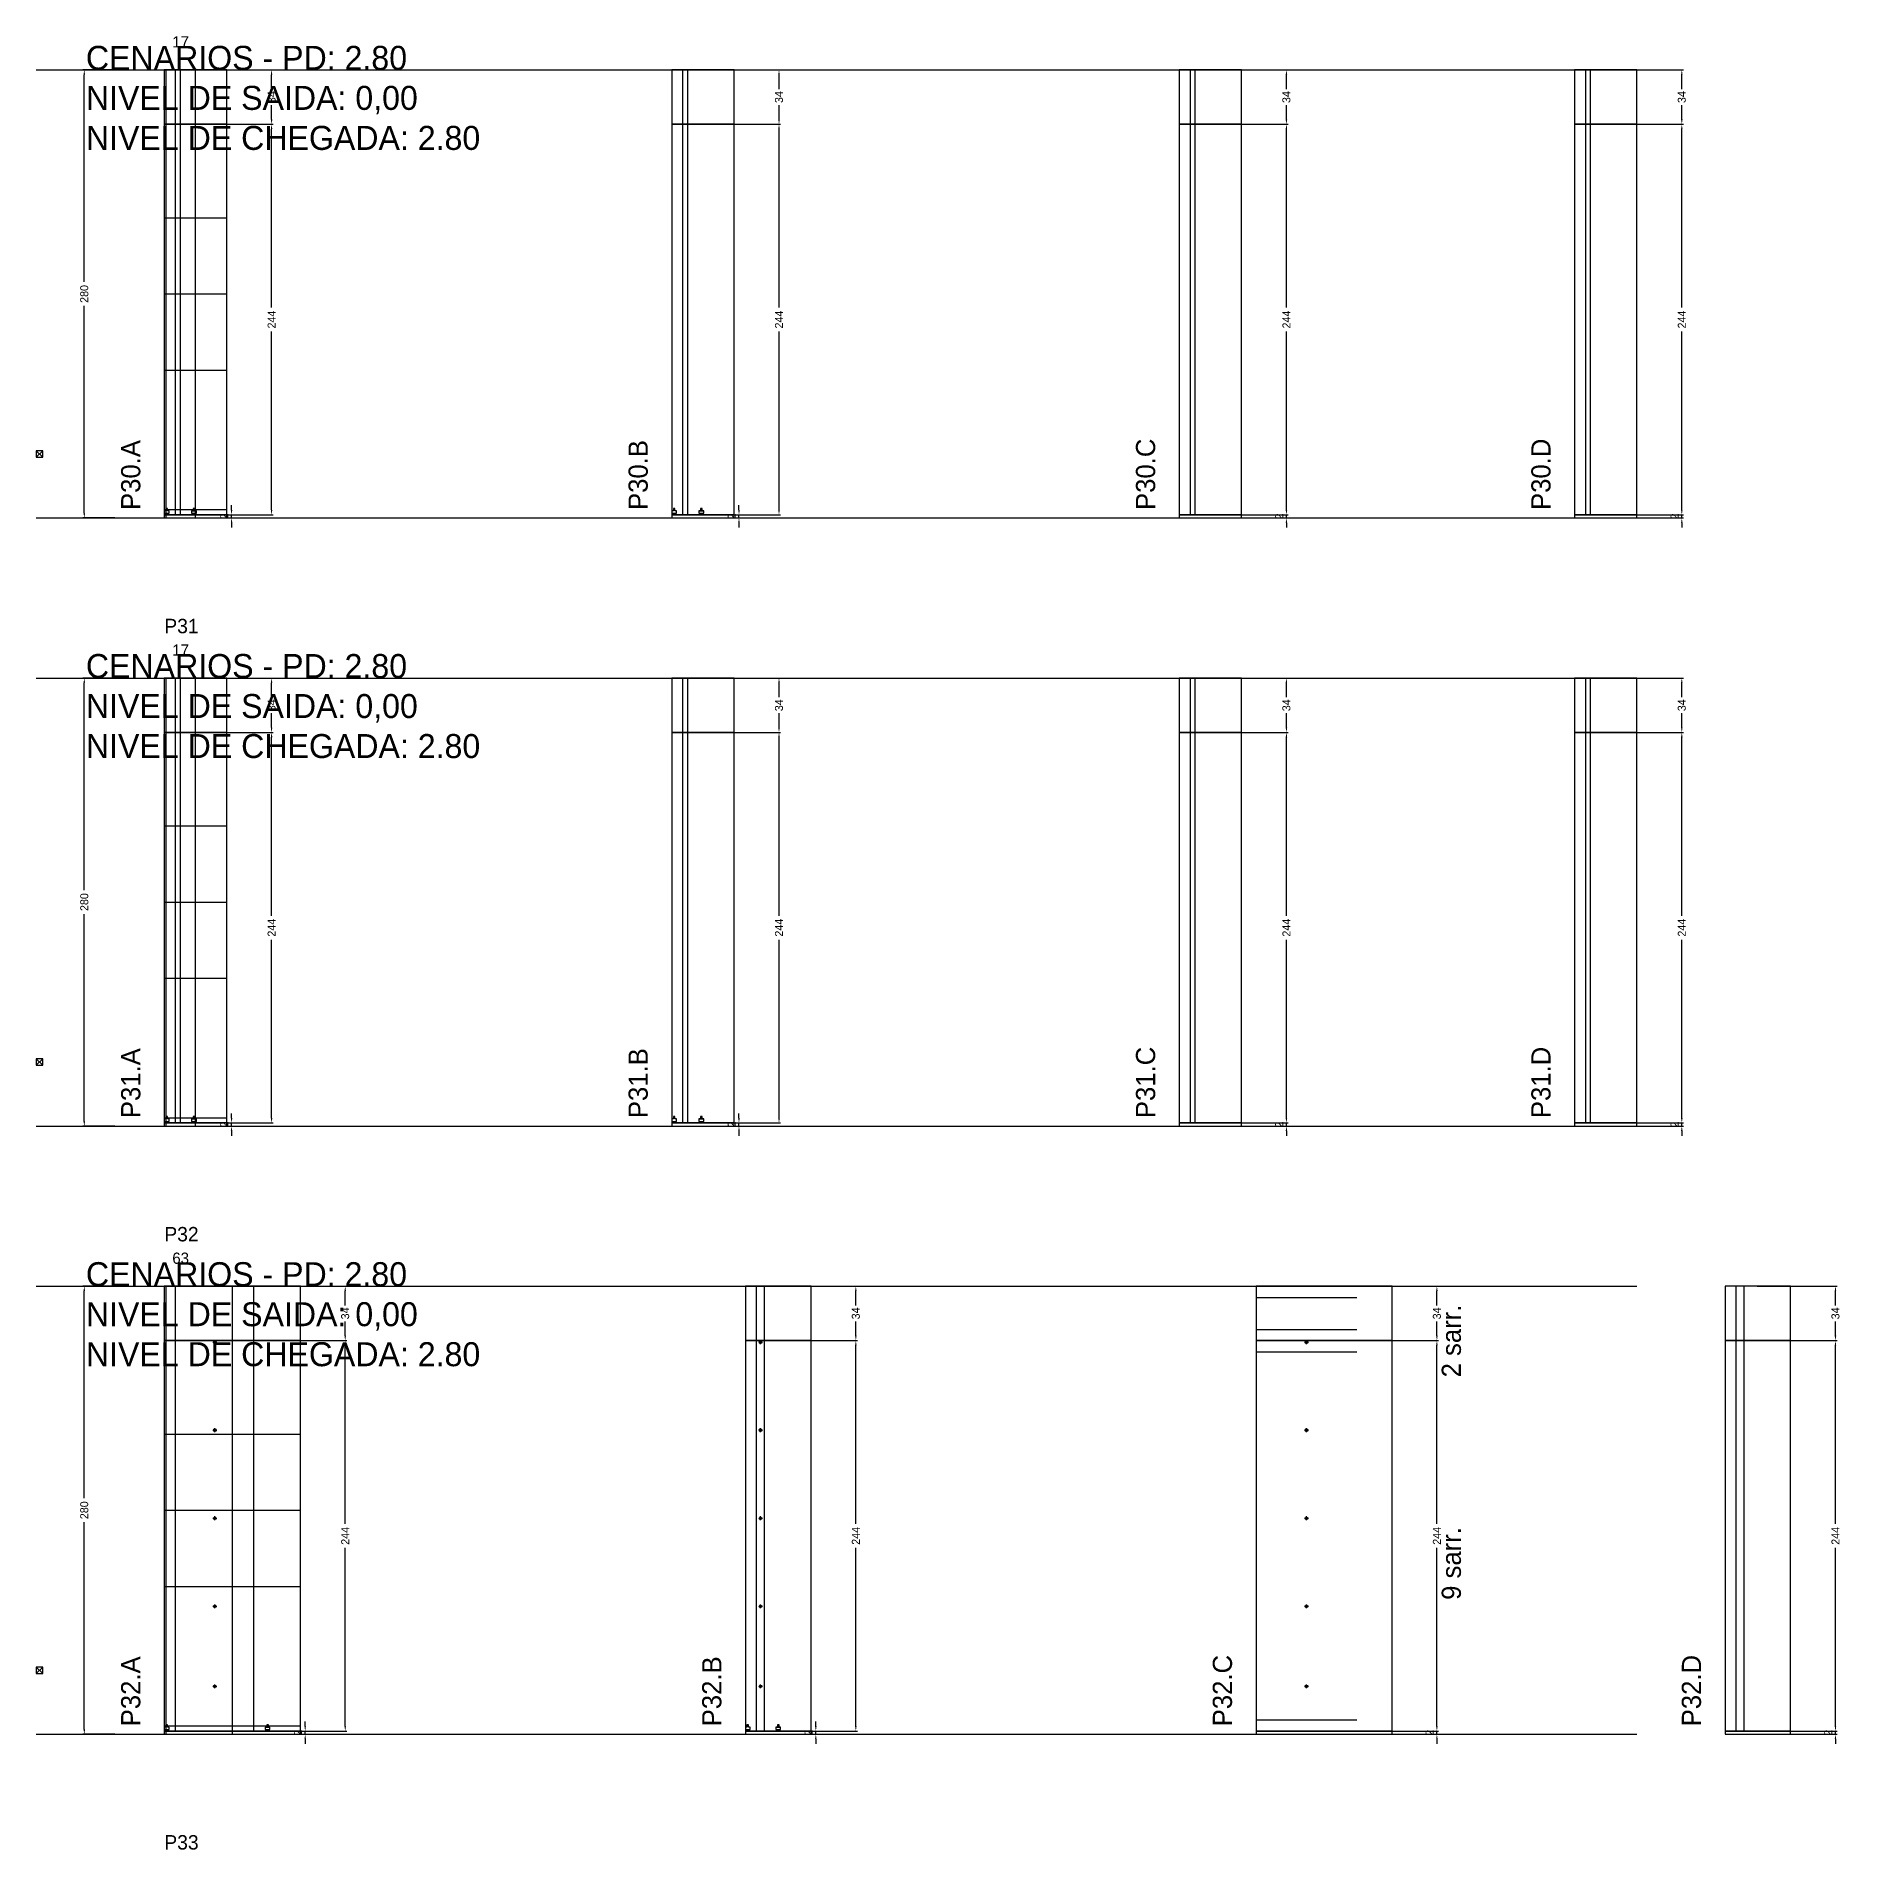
# Model space of a CAD drawing. Header units: centimetres. Extents: x -8500 to 4118, y -39526 to 295.
# Drawn here: x -7000 to -5873, y -12232 to -11099 of the extents above; entities that cross this region are included whole.
import ezdxf

# ---------------------------------------------------------------- set-up
doc = ezdxf.new("R2010")
doc.units = ezdxf.units.CM
doc.linetypes.add('DASHED', pattern=[2, -2])
for name, color, linetype in [('CHAPA', 140, 'Continuous'), ('COTA', 241, 'Continuous'), ('COTAS FURACAO', 16, 'Continuous'), ('Madeira', 30, 'Continuous'), ('MEIO_PONT', 160, 'Continuous'), ('NOMENCLATURA', 7, 'Continuous'), ('Nível', 160, 'Continuous'), ('Painéis', 200, 'Continuous'), ('Perfil Metálico', 150, 'Continuous'), ('SARR_2.2x7', 40, 'Continuous'), ('SARRAFO DE PRESSAO', 200, 'Continuous'), ('texto', 7, 'Continuous'), ('TEXTO_GERAL', 7, 'Continuous')]:
    doc.layers.add(name, color=color, linetype=linetype)
doc.dimstyles.new('PAINEL-NOVA', dxfattribs={"dimtxt": 5, "dimasz": 3, "dimexe": 1, "dimexo": 1, "dimgap": 1, "dimtad": 1, "dimcen": 2.5, "dimazin": 3, "dimtfac": 1, "dimtmove": 0, "dimatfit": 3})

# ---------------------------------------------------------------- blocks, each defined once
blk = doc.blocks.new('_CLOSEDFILLED')
at = {"color": 0, "linetype": 'BYBLOCK'}
blk.add_solid([(-1, 0.16), (0, 0), (-1, -0.16)], dxfattribs=at)
blk = doc.blocks.new('*D755')
for p, q in [((-6951, -11120), (-6971, -11120)), ((-6970, -11252.5), (-6970, -11123)), ((-6970, -11397), (-6970, -11267.5)), ((-6951, -11400), (-6971, -11400))]:
    blk.add_line(p, q)
at = {"layer": 'Defpoints'}
for p in [(-6950, -11120), (-6970, -11400), (-6950, -11400)]:
    blk.add_point(p, dxfattribs=at)
at = {"layer": 'COTA', "xscale": 3, "yscale": 3}
for p, rotation in [((-6970, -11120), 90), ((-6970, -11400), 270)]:
    blk.add_blockref('_CLOSEDFILLED', p, dxfattribs=dict(at, rotation=rotation))
at = {"layer": 'COTA', "insert": (-6970, -11260), "char_height": 5, "attachment_point": 5, "rotation": 90}
blk.add_mtext('280', dxfattribs=at)
blk = doc.blocks.new('MULDURA')
at = {"layer": 'Paineis'}
for p, q in [((0, 0), (4, 4)), ((4, 0), (0, 4))]:
    blk.add_line(p, q, dxfattribs=at)
blk.add_lwpolyline([(0, 0), (4, 0), (4, 4), (0, 4)], close=True, dxfattribs=at)
blk = doc.blocks.new('*D757')
for p, q in [((-6902, -11154), (-6852, -11154)), ((-6853, -11268.5), (-6853, -11157)), ((-6853, -11395), (-6853, -11283.5)), ((-6902, -11398), (-6852, -11398))]:
    blk.add_line(p, q)
at = {"layer": 'Defpoints'}
for p in [(-6903, -11154), (-6903, -11398), (-6853, -11398)]:
    blk.add_point(p, dxfattribs=at)
at = {"layer": 'COTA', "xscale": 3, "yscale": 3}
for p, rotation in [((-6853, -11154), 90), ((-6853, -11398), 270)]:
    blk.add_blockref('_CLOSEDFILLED', p, dxfattribs=dict(at, rotation=rotation))
at = {"layer": 'COTA', "insert": (-6853, -11276), "char_height": 5, "attachment_point": 5, "rotation": 90}
blk.add_mtext('244', dxfattribs=at)
blk = doc.blocks.new('*D758')
for p, q in [((-6902, -11120), (-6852, -11120)), ((-6853, -11132), (-6853, -11123)), ((-6853, -11151), (-6853, -11142)), ((-6902, -11154), (-6852, -11154))]:
    blk.add_line(p, q)
at = {"layer": 'Defpoints'}
for p in [(-6903, -11120), (-6903, -11154), (-6853, -11154)]:
    blk.add_point(p, dxfattribs=at)
at = {"layer": 'COTA', "xscale": 3, "yscale": 3}
for p, rotation in [((-6853, -11120), 90), ((-6853, -11154), 270)]:
    blk.add_blockref('_CLOSEDFILLED', p, dxfattribs=dict(at, rotation=rotation))
at = {"layer": 'COTA', "insert": (-6853, -11137), "char_height": 5, "attachment_point": 5, "rotation": 90}
blk.add_mtext('34', dxfattribs=at)
blk = doc.blocks.new('SLIPTEE')
at = {"layer": 'Paineis'}
blk.add_lwpolyline([(0, 0), (3, 0), (3, 1.5), (2, 1.5), (2, 3), (1, 3), (1, 1.5), (0, 1.5)], close=True, dxfattribs=at)
blk = doc.blocks.new('SLIPTDD')
at = {"layer": 'Paineis'}
blk.add_line((0, 1.5), (3, 1.5), dxfattribs=at)
blk.add_lwpolyline([(0, 0), (3, 0), (3, 1.5), (2, 1.5), (2, 3), (1, 3), (1, 1.5), (0, 1.5)], close=True, dxfattribs=at)
blk = doc.blocks.new('*D760')
for p, q in [((-6585, -11154), (-6535, -11154)), ((-6536, -11268.5), (-6536, -11157)), ((-6536, -11395), (-6536, -11283.5)), ((-6585, -11398), (-6535, -11398))]:
    blk.add_line(p, q)
at = {"layer": 'Defpoints'}
for p in [(-6586, -11154), (-6586, -11398), (-6536, -11398)]:
    blk.add_point(p, dxfattribs=at)
at = {"layer": 'COTA', "xscale": 3, "yscale": 3}
for p, rotation in [((-6536, -11154), 90), ((-6536, -11398), 270)]:
    blk.add_blockref('_CLOSEDFILLED', p, dxfattribs=dict(at, rotation=rotation))
at = {"layer": 'COTA', "insert": (-6536, -11276), "char_height": 5, "attachment_point": 5, "rotation": 90}
blk.add_mtext('244', dxfattribs=at)
blk = doc.blocks.new('*D761')
for p, q in [((-6585, -11120), (-6535, -11120)), ((-6536, -11132), (-6536, -11123)), ((-6536, -11151), (-6536, -11142)), ((-6585, -11154), (-6535, -11154))]:
    blk.add_line(p, q)
at = {"layer": 'Defpoints'}
for p in [(-6586, -11120), (-6586, -11154), (-6536, -11154)]:
    blk.add_point(p, dxfattribs=at)
at = {"layer": 'COTA', "xscale": 3, "yscale": 3}
for p, rotation in [((-6536, -11120), 90), ((-6536, -11154), 270)]:
    blk.add_blockref('_CLOSEDFILLED', p, dxfattribs=dict(at, rotation=rotation))
at = {"layer": 'COTA', "insert": (-6536, -11137), "char_height": 5, "attachment_point": 5, "rotation": 90}
blk.add_mtext('34', dxfattribs=at)
blk = doc.blocks.new('*D763')
for p, q in [((-6268, -11154), (-6218, -11154)), ((-6219, -11268.5), (-6219, -11157)), ((-6219, -11395), (-6219, -11283.5)), ((-6268, -11398), (-6218, -11398))]:
    blk.add_line(p, q)
at = {"layer": 'Defpoints'}
for p in [(-6269, -11154), (-6269, -11398), (-6219, -11398)]:
    blk.add_point(p, dxfattribs=at)
at = {"layer": 'COTA', "xscale": 3, "yscale": 3}
for p, rotation in [((-6219, -11154), 90), ((-6219, -11398), 270)]:
    blk.add_blockref('_CLOSEDFILLED', p, dxfattribs=dict(at, rotation=rotation))
at = {"layer": 'COTA', "insert": (-6219, -11276), "char_height": 5, "attachment_point": 5, "rotation": 90}
blk.add_mtext('244', dxfattribs=at)
blk = doc.blocks.new('*D764')
for p, q in [((-6268, -11120), (-6218, -11120)), ((-6219, -11132), (-6219, -11123)), ((-6219, -11151), (-6219, -11142)), ((-6268, -11154), (-6218, -11154))]:
    blk.add_line(p, q)
at = {"layer": 'Defpoints'}
for p in [(-6269, -11120), (-6269, -11154), (-6219, -11154)]:
    blk.add_point(p, dxfattribs=at)
at = {"layer": 'COTA', "xscale": 3, "yscale": 3}
for p, rotation in [((-6219, -11120), 90), ((-6219, -11154), 270)]:
    blk.add_blockref('_CLOSEDFILLED', p, dxfattribs=dict(at, rotation=rotation))
at = {"layer": 'COTA', "insert": (-6219, -11137), "char_height": 5, "attachment_point": 5, "rotation": 90}
blk.add_mtext('34', dxfattribs=at)
blk = doc.blocks.new('*D766')
for p, q in [((-6021, -11154), (-5971, -11154)), ((-5972, -11268.5), (-5972, -11157)), ((-5972, -11395), (-5972, -11283.5)), ((-6021, -11398), (-5971, -11398))]:
    blk.add_line(p, q)
at = {"layer": 'Defpoints'}
for p in [(-6022, -11154), (-6022, -11398), (-5972, -11398)]:
    blk.add_point(p, dxfattribs=at)
at = {"layer": 'COTA', "xscale": 3, "yscale": 3}
for p, rotation in [((-5972, -11154), 90), ((-5972, -11398), 270)]:
    blk.add_blockref('_CLOSEDFILLED', p, dxfattribs=dict(at, rotation=rotation))
at = {"layer": 'COTA', "insert": (-5972, -11276), "char_height": 5, "attachment_point": 5, "rotation": 90}
blk.add_mtext('244', dxfattribs=at)
blk = doc.blocks.new('*D767')
for p, q in [((-6021, -11120), (-5971, -11120)), ((-5972, -11132), (-5972, -11123)), ((-5972, -11151), (-5972, -11142)), ((-6021, -11154), (-5971, -11154))]:
    blk.add_line(p, q)
at = {"layer": 'Defpoints'}
for p in [(-6022, -11120), (-6022, -11154), (-5972, -11154)]:
    blk.add_point(p, dxfattribs=at)
at = {"layer": 'COTA', "xscale": 3, "yscale": 3}
for p, rotation in [((-5972, -11120), 90), ((-5972, -11154), 270)]:
    blk.add_blockref('_CLOSEDFILLED', p, dxfattribs=dict(at, rotation=rotation))
at = {"layer": 'COTA', "insert": (-5972, -11137), "char_height": 5, "attachment_point": 5, "rotation": 90}
blk.add_mtext('34', dxfattribs=at)
blk = doc.blocks.new('*D781')
for p, q in [((-6951, -11500), (-6971, -11500)), ((-6970, -11632.5), (-6970, -11503)), ((-6970, -11777), (-6970, -11647.5)), ((-6951, -11780), (-6971, -11780))]:
    blk.add_line(p, q)
at = {"layer": 'Defpoints'}
for p in [(-6950, -11500), (-6970, -11780), (-6950, -11780)]:
    blk.add_point(p, dxfattribs=at)
at = {"layer": 'COTA', "xscale": 3, "yscale": 3}
for p, rotation in [((-6970, -11500), 90), ((-6970, -11780), 270)]:
    blk.add_blockref('_CLOSEDFILLED', p, dxfattribs=dict(at, rotation=rotation))
at = {"layer": 'COTA', "insert": (-6970, -11640), "char_height": 5, "attachment_point": 5, "rotation": 90}
blk.add_mtext('280', dxfattribs=at)
blk = doc.blocks.new('*D783')
for p, q in [((-6902, -11534), (-6852, -11534)), ((-6853, -11648.5), (-6853, -11537)), ((-6853, -11775), (-6853, -11663.5)), ((-6902, -11778), (-6852, -11778))]:
    blk.add_line(p, q)
at = {"layer": 'Defpoints'}
for p in [(-6903, -11534), (-6903, -11778), (-6853, -11778)]:
    blk.add_point(p, dxfattribs=at)
at = {"layer": 'COTA', "xscale": 3, "yscale": 3}
for p, rotation in [((-6853, -11534), 90), ((-6853, -11778), 270)]:
    blk.add_blockref('_CLOSEDFILLED', p, dxfattribs=dict(at, rotation=rotation))
at = {"layer": 'COTA', "insert": (-6853, -11656), "char_height": 5, "attachment_point": 5, "rotation": 90}
blk.add_mtext('244', dxfattribs=at)
blk = doc.blocks.new('*D784')
for p, q in [((-6902, -11500), (-6852, -11500)), ((-6853, -11512), (-6853, -11503)), ((-6853, -11531), (-6853, -11522)), ((-6902, -11534), (-6852, -11534))]:
    blk.add_line(p, q)
at = {"layer": 'Defpoints'}
for p in [(-6903, -11500), (-6903, -11534), (-6853, -11534)]:
    blk.add_point(p, dxfattribs=at)
at = {"layer": 'COTA', "xscale": 3, "yscale": 3}
for p, rotation in [((-6853, -11500), 90), ((-6853, -11534), 270)]:
    blk.add_blockref('_CLOSEDFILLED', p, dxfattribs=dict(at, rotation=rotation))
at = {"layer": 'COTA', "insert": (-6853, -11517), "char_height": 5, "attachment_point": 5, "rotation": 90}
blk.add_mtext('34', dxfattribs=at)
blk = doc.blocks.new('*D786')
for p, q in [((-6585, -11534), (-6535, -11534)), ((-6536, -11648.5), (-6536, -11537)), ((-6536, -11775), (-6536, -11663.5)), ((-6585, -11778), (-6535, -11778))]:
    blk.add_line(p, q)
at = {"layer": 'Defpoints'}
for p in [(-6586, -11534), (-6586, -11778), (-6536, -11778)]:
    blk.add_point(p, dxfattribs=at)
at = {"layer": 'COTA', "xscale": 3, "yscale": 3}
for p, rotation in [((-6536, -11534), 90), ((-6536, -11778), 270)]:
    blk.add_blockref('_CLOSEDFILLED', p, dxfattribs=dict(at, rotation=rotation))
at = {"layer": 'COTA', "insert": (-6536, -11656), "char_height": 5, "attachment_point": 5, "rotation": 90}
blk.add_mtext('244', dxfattribs=at)
blk = doc.blocks.new('*D787')
for p, q in [((-6585, -11500), (-6535, -11500)), ((-6536, -11512), (-6536, -11503)), ((-6536, -11531), (-6536, -11522)), ((-6585, -11534), (-6535, -11534))]:
    blk.add_line(p, q)
at = {"layer": 'Defpoints'}
for p in [(-6586, -11500), (-6586, -11534), (-6536, -11534)]:
    blk.add_point(p, dxfattribs=at)
at = {"layer": 'COTA', "xscale": 3, "yscale": 3}
for p, rotation in [((-6536, -11500), 90), ((-6536, -11534), 270)]:
    blk.add_blockref('_CLOSEDFILLED', p, dxfattribs=dict(at, rotation=rotation))
at = {"layer": 'COTA', "insert": (-6536, -11517), "char_height": 5, "attachment_point": 5, "rotation": 90}
blk.add_mtext('34', dxfattribs=at)
blk = doc.blocks.new('*D789')
for p, q in [((-6268, -11534), (-6218, -11534)), ((-6219, -11648.5), (-6219, -11537)), ((-6219, -11775), (-6219, -11663.5)), ((-6268, -11778), (-6218, -11778))]:
    blk.add_line(p, q)
at = {"layer": 'Defpoints'}
for p in [(-6269, -11534), (-6269, -11778), (-6219, -11778)]:
    blk.add_point(p, dxfattribs=at)
at = {"layer": 'COTA', "xscale": 3, "yscale": 3}
for p, rotation in [((-6219, -11534), 90), ((-6219, -11778), 270)]:
    blk.add_blockref('_CLOSEDFILLED', p, dxfattribs=dict(at, rotation=rotation))
at = {"layer": 'COTA', "insert": (-6219, -11656), "char_height": 5, "attachment_point": 5, "rotation": 90}
blk.add_mtext('244', dxfattribs=at)
blk = doc.blocks.new('*D790')
for p, q in [((-6268, -11500), (-6218, -11500)), ((-6219, -11512), (-6219, -11503)), ((-6219, -11531), (-6219, -11522)), ((-6268, -11534), (-6218, -11534))]:
    blk.add_line(p, q)
at = {"layer": 'Defpoints'}
for p in [(-6269, -11500), (-6269, -11534), (-6219, -11534)]:
    blk.add_point(p, dxfattribs=at)
at = {"layer": 'COTA', "xscale": 3, "yscale": 3}
for p, rotation in [((-6219, -11500), 90), ((-6219, -11534), 270)]:
    blk.add_blockref('_CLOSEDFILLED', p, dxfattribs=dict(at, rotation=rotation))
at = {"layer": 'COTA', "insert": (-6219, -11517), "char_height": 5, "attachment_point": 5, "rotation": 90}
blk.add_mtext('34', dxfattribs=at)
blk = doc.blocks.new('*D792')
for p, q in [((-6021, -11534), (-5971, -11534)), ((-5972, -11648.5), (-5972, -11537)), ((-5972, -11775), (-5972, -11663.5)), ((-6021, -11778), (-5971, -11778))]:
    blk.add_line(p, q)
at = {"layer": 'Defpoints'}
for p in [(-6022, -11534), (-6022, -11778), (-5972, -11778)]:
    blk.add_point(p, dxfattribs=at)
at = {"layer": 'COTA', "xscale": 3, "yscale": 3}
for p, rotation in [((-5972, -11534), 90), ((-5972, -11778), 270)]:
    blk.add_blockref('_CLOSEDFILLED', p, dxfattribs=dict(at, rotation=rotation))
at = {"layer": 'COTA', "insert": (-5972, -11656), "char_height": 5, "attachment_point": 5, "rotation": 90}
blk.add_mtext('244', dxfattribs=at)
blk = doc.blocks.new('*D793')
for p, q in [((-6021, -11500), (-5971, -11500)), ((-5972, -11512), (-5972, -11503)), ((-5972, -11531), (-5972, -11522)), ((-6021, -11534), (-5971, -11534))]:
    blk.add_line(p, q)
at = {"layer": 'Defpoints'}
for p in [(-6022, -11500), (-6022, -11534), (-5972, -11534)]:
    blk.add_point(p, dxfattribs=at)
at = {"layer": 'COTA', "xscale": 3, "yscale": 3}
for p, rotation in [((-5972, -11500), 90), ((-5972, -11534), 270)]:
    blk.add_blockref('_CLOSEDFILLED', p, dxfattribs=dict(at, rotation=rotation))
at = {"layer": 'COTA', "insert": (-5972, -11517), "char_height": 5, "attachment_point": 5, "rotation": 90}
blk.add_mtext('34', dxfattribs=at)
blk = doc.blocks.new('*D807')
for p, q in [((-6951, -11880), (-6971, -11880)), ((-6970, -12012.5), (-6970, -11883)), ((-6970, -12157), (-6970, -12027.5)), ((-6951, -12160), (-6971, -12160))]:
    blk.add_line(p, q)
at = {"layer": 'Defpoints'}
for p in [(-6950, -11880), (-6970, -12160), (-6950, -12160)]:
    blk.add_point(p, dxfattribs=at)
at = {"layer": 'COTA', "xscale": 3, "yscale": 3}
for p, rotation in [((-6970, -11880), 90), ((-6970, -12160), 270)]:
    blk.add_blockref('_CLOSEDFILLED', p, dxfattribs=dict(at, rotation=rotation))
at = {"layer": 'COTA', "insert": (-6970, -12020), "char_height": 5, "attachment_point": 5, "rotation": 90}
blk.add_mtext('280', dxfattribs=at)
blk = doc.blocks.new('*D809')
for p, q in [((-6856, -11914), (-6806, -11914)), ((-6807, -12028.5), (-6807, -11917)), ((-6807, -12155), (-6807, -12043.5)), ((-6856, -12158), (-6806, -12158))]:
    blk.add_line(p, q)
at = {"layer": 'Defpoints'}
for p in [(-6857, -11914), (-6857, -12158), (-6807, -12158)]:
    blk.add_point(p, dxfattribs=at)
at = {"layer": 'COTA', "xscale": 3, "yscale": 3}
for p, rotation in [((-6807, -11914), 90), ((-6807, -12158), 270)]:
    blk.add_blockref('_CLOSEDFILLED', p, dxfattribs=dict(at, rotation=rotation))
at = {"layer": 'COTA', "insert": (-6807, -12036), "char_height": 5, "attachment_point": 5, "rotation": 90}
blk.add_mtext('244', dxfattribs=at)
blk = doc.blocks.new('*D810')
for p, q in [((-6856, -11880), (-6806, -11880)), ((-6807, -11892), (-6807, -11883)), ((-6807, -11911), (-6807, -11902)), ((-6856, -11914), (-6806, -11914))]:
    blk.add_line(p, q)
at = {"layer": 'Defpoints'}
for p in [(-6857, -11880), (-6857, -11914), (-6807, -11914)]:
    blk.add_point(p, dxfattribs=at)
at = {"layer": 'COTA', "xscale": 3, "yscale": 3}
for p, rotation in [((-6807, -11880), 90), ((-6807, -11914), 270)]:
    blk.add_blockref('_CLOSEDFILLED', p, dxfattribs=dict(at, rotation=rotation))
at = {"layer": 'COTA', "insert": (-6807, -11897), "char_height": 5, "attachment_point": 5, "rotation": 90}
blk.add_mtext('34', dxfattribs=at)
blk = doc.blocks.new('furacao')
at = {"layer": 'COTAS FURACAO'}
for p, q in [((-1.2, 0), (1.2, 0)), ((0, -1.2), (0, 1.2))]:
    blk.add_line(p, q, dxfattribs=at)
blk.add_circle((0, 0), 0.8, dxfattribs=at)
blk = doc.blocks.new('*D812')
for p, q in [((-6537, -11914), (-6487, -11914)), ((-6488, -12028.5), (-6488, -11917)), ((-6488, -12155), (-6488, -12043.5)), ((-6537, -12158), (-6487, -12158))]:
    blk.add_line(p, q)
at = {"layer": 'Defpoints'}
for p in [(-6538, -11914), (-6538, -12158), (-6488, -12158)]:
    blk.add_point(p, dxfattribs=at)
at = {"layer": 'COTA', "xscale": 3, "yscale": 3}
for p, rotation in [((-6488, -11914), 90), ((-6488, -12158), 270)]:
    blk.add_blockref('_CLOSEDFILLED', p, dxfattribs=dict(at, rotation=rotation))
at = {"layer": 'COTA', "insert": (-6488, -12036), "char_height": 5, "attachment_point": 5, "rotation": 90}
blk.add_mtext('244', dxfattribs=at)
blk = doc.blocks.new('*D813')
for p, q in [((-6537, -11880), (-6487, -11880)), ((-6488, -11892), (-6488, -11883)), ((-6488, -11911), (-6488, -11902)), ((-6537, -11914), (-6487, -11914))]:
    blk.add_line(p, q)
at = {"layer": 'Defpoints'}
for p in [(-6538, -11880), (-6538, -11914), (-6488, -11914)]:
    blk.add_point(p, dxfattribs=at)
at = {"layer": 'COTA', "xscale": 3, "yscale": 3}
for p, rotation in [((-6488, -11880), 90), ((-6488, -11914), 270)]:
    blk.add_blockref('_CLOSEDFILLED', p, dxfattribs=dict(at, rotation=rotation))
at = {"layer": 'COTA', "insert": (-6488, -11897), "char_height": 5, "attachment_point": 5, "rotation": 90}
blk.add_mtext('34', dxfattribs=at)
blk = doc.blocks.new('*D815')
for p, q in [((-6174, -11914), (-6124, -11914)), ((-6125, -12028.5), (-6125, -11917)), ((-6125, -12155), (-6125, -12043.5)), ((-6174, -12158), (-6124, -12158))]:
    blk.add_line(p, q)
at = {"layer": 'Defpoints'}
for p in [(-6175, -11914), (-6175, -12158), (-6125, -12158)]:
    blk.add_point(p, dxfattribs=at)
at = {"layer": 'COTA', "xscale": 3, "yscale": 3}
for p, rotation in [((-6125, -11914), 90), ((-6125, -12158), 270)]:
    blk.add_blockref('_CLOSEDFILLED', p, dxfattribs=dict(at, rotation=rotation))
at = {"layer": 'COTA', "insert": (-6125, -12036), "char_height": 5, "attachment_point": 5, "rotation": 90}
blk.add_mtext('244', dxfattribs=at)
blk = doc.blocks.new('*D816')
for p, q in [((-6174, -11880), (-6124, -11880)), ((-6125, -11892), (-6125, -11883)), ((-6125, -11911), (-6125, -11902)), ((-6174, -11914), (-6124, -11914))]:
    blk.add_line(p, q)
at = {"layer": 'Defpoints'}
for p in [(-6175, -11880), (-6175, -11914), (-6125, -11914)]:
    blk.add_point(p, dxfattribs=at)
at = {"layer": 'COTA', "xscale": 3, "yscale": 3}
for p, rotation in [((-6125, -11880), 90), ((-6125, -11914), 270)]:
    blk.add_blockref('_CLOSEDFILLED', p, dxfattribs=dict(at, rotation=rotation))
at = {"layer": 'COTA', "insert": (-6125, -11897), "char_height": 5, "attachment_point": 5, "rotation": 90}
blk.add_mtext('34', dxfattribs=at)
blk = doc.blocks.new('*D818')
for p, q in [((-5925, -11914), (-5875, -11914)), ((-5876, -12028.5), (-5876, -11917)), ((-5876, -12155), (-5876, -12043.5)), ((-5925, -12158), (-5875, -12158))]:
    blk.add_line(p, q)
at = {"layer": 'Defpoints'}
for p in [(-5926, -11914), (-5926, -12158), (-5876, -12158)]:
    blk.add_point(p, dxfattribs=at)
at = {"layer": 'COTA', "xscale": 3, "yscale": 3}
for p, rotation in [((-5876, -11914), 90), ((-5876, -12158), 270)]:
    blk.add_blockref('_CLOSEDFILLED', p, dxfattribs=dict(at, rotation=rotation))
at = {"layer": 'COTA', "insert": (-5876, -12036), "char_height": 5, "attachment_point": 5, "rotation": 90}
blk.add_mtext('244', dxfattribs=at)
blk = doc.blocks.new('*D819')
for p, q in [((-5925, -11880), (-5875, -11880)), ((-5876, -11892), (-5876, -11883)), ((-5876, -11911), (-5876, -11902)), ((-5925, -11914), (-5875, -11914))]:
    blk.add_line(p, q)
at = {"layer": 'Defpoints'}
for p in [(-5926, -11880), (-5926, -11914), (-5876, -11914)]:
    blk.add_point(p, dxfattribs=at)
at = {"layer": 'COTA', "xscale": 3, "yscale": 3}
for p, rotation in [((-5876, -11880), 90), ((-5876, -11914), 270)]:
    blk.add_blockref('_CLOSEDFILLED', p, dxfattribs=dict(at, rotation=rotation))
at = {"layer": 'COTA', "insert": (-5876, -11897), "char_height": 5, "attachment_point": 5, "rotation": 90}
blk.add_mtext('34', dxfattribs=at)

msp = doc.modelspace()

# ---------------------------------------------------------------- linework, layer by layer
at = {"layer": 'CHAPA'}
for points in [[(-6920, -11400), (-6918.8, -11400), (-6918.8, -11120), (-6920, -11120)], [(-6920, -11780), (-6918.8, -11780), (-6918.8, -11500), (-6920, -11500)], [(-6920, -12160), (-6918.8, -12160), (-6918.8, -11880), (-6920, -11880)]]:
    msp.add_lwpolyline(points, close=True, dxfattribs=at)
at = {"layer": 'Madeira'}
for points in [[(-6920, -11212.4), (-6881, -11212.4)], [(-6920, -11307.6), (-6881, -11307.6)], [(-6920, -11592.4), (-6881, -11592.4)], [(-6920, -11687.6), (-6881, -11687.6)], [(-6920, -11972.4), (-6835, -11972.4)], [(-6920, -12067.6), (-6835, -12067.6)]]:
    msp.add_lwpolyline(points, dxfattribs=at)
at = {"layer": 'MEIO_PONT'}
for points in [[(-6920, -11260), (-6881, -11260)], [(-6920, -11640), (-6881, -11640)], [(-6920, -12020), (-6835, -12020)]]:
    msp.add_lwpolyline(points, dxfattribs=at)
at = {"layer": 'Nível', "linetype": 'DASHED'}
for points in [[(-7000, -11120), (-6000, -11120)], [(-7000, -11400), (-6000, -11400)], [(-7000, -11500), (-6000, -11500)], [(-7000, -11780), (-6000, -11780)], [(-7000, -11880), (-6000, -11880)], [(-7000, -12160), (-6000, -12160)]]:
    msp.add_lwpolyline(points, dxfattribs=at)
at = {"layer": 'Painéis'}
for points in [[(-6920, -11154), (-6881, -11154), (-6881, -11120), (-6920, -11120)], [(-6920, -11400), (-6881, -11400), (-6881, -11120), (-6920, -11120)], [(-6603, -11154), (-6564, -11154), (-6564, -11120), (-6603, -11120)], [(-6286, -11154), (-6247, -11154), (-6247, -11120), (-6286, -11120)], [(-6039, -11154), (-6000, -11154), (-6000, -11120), (-6039, -11120)], [(-6920, -11398), (-6881, -11398), (-6881, -11154), (-6920, -11154)], [(-6603, -11398), (-6564, -11398), (-6564, -11154), (-6603, -11154)], [(-6286, -11398), (-6247, -11398), (-6247, -11154), (-6286, -11154)], [(-6039, -11398), (-6000, -11398), (-6000, -11154), (-6039, -11154)], [(-6920, -11400), (-6881, -11400), (-6881, -11398), (-6920, -11398)], [(-6603, -11400), (-6564, -11400), (-6564, -11398), (-6603, -11398)], [(-6286, -11400), (-6247, -11400), (-6247, -11398), (-6286, -11398)], [(-6039, -11400), (-6000, -11400), (-6000, -11398), (-6039, -11398)], [(-6920, -11534), (-6881, -11534), (-6881, -11500), (-6920, -11500)], [(-6920, -11780), (-6881, -11780), (-6881, -11500), (-6920, -11500)], [(-6603, -11534), (-6564, -11534), (-6564, -11500), (-6603, -11500)], [(-6286, -11534), (-6247, -11534), (-6247, -11500), (-6286, -11500)], [(-6039, -11534), (-6000, -11534), (-6000, -11500), (-6039, -11500)], [(-6920, -11778), (-6881, -11778), (-6881, -11534), (-6920, -11534)], [(-6603, -11778), (-6564, -11778), (-6564, -11534), (-6603, -11534)], [(-6286, -11778), (-6247, -11778), (-6247, -11534), (-6286, -11534)], [(-6039, -11778), (-6000, -11778), (-6000, -11534), (-6039, -11534)], [(-6920, -11780), (-6881, -11780), (-6881, -11778), (-6920, -11778)], [(-6603, -11780), (-6564, -11780), (-6564, -11778), (-6603, -11778)], [(-6286, -11780), (-6247, -11780), (-6247, -11778), (-6286, -11778)], [(-6039, -11780), (-6000, -11780), (-6000, -11778), (-6039, -11778)], [(-6920, -11914), (-6835, -11914), (-6835, -11880), (-6920, -11880)], [(-6920, -12160), (-6835, -12160), (-6835, -11880), (-6920, -11880)], [(-6557, -11914), (-6516, -11914), (-6516, -11880), (-6557, -11880)], [(-6238, -11914), (-6153, -11914), (-6153, -11880), (-6238, -11880)], [(-5945, -11914), (-5904, -11914), (-5904, -11880), (-5945, -11880)], [(-6920, -12158), (-6835, -12158), (-6835, -11914), (-6920, -11914)], [(-6557, -12158), (-6516, -12158), (-6516, -11914), (-6557, -11914)], [(-6238, -12158), (-6153, -12158), (-6153, -11914), (-6238, -11914)], [(-5945, -12158), (-5904, -12158), (-5904, -11914), (-5945, -11914)], [(-6920, -12160), (-6835, -12160), (-6835, -12158), (-6920, -12158)], [(-6557, -12160), (-6516, -12160), (-6516, -12158), (-6557, -12158)], [(-6238, -12160), (-6153, -12160), (-6153, -12158), (-6238, -12158)], [(-5945, -12160), (-5904, -12160), (-5904, -12158), (-5945, -12158)]]:
    msp.add_lwpolyline(points, close=True, dxfattribs=at)
at = {"layer": 'Perfil Metálico'}
for p, q in [((-6900.5, -11400), (-6900.5, -11120)), ((-6900.5, -11780), (-6900.5, -11500)), ((-6877.5, -12160), (-6877.5, -11880))]:
    msp.add_line(p, q, dxfattribs=at)
at = {"layer": 'SARR_2.2x7'}
for points in [[(-6913, -11154), (-6913, -11120)], [(-6910, -11154), (-6910, -11120)], [(-6596, -11154), (-6596, -11120)], [(-6593, -11154), (-6593, -11120)], [(-6279, -11154), (-6279, -11120)], [(-6276, -11154), (-6276, -11120)], [(-6032, -11154), (-6032, -11120)], [(-6029, -11154), (-6029, -11120)], [(-6913, -11534), (-6913, -11500)], [(-6910, -11534), (-6910, -11500)], [(-6596, -11534), (-6596, -11500)], [(-6593, -11534), (-6593, -11500)], [(-6279, -11534), (-6279, -11500)], [(-6276, -11534), (-6276, -11500)], [(-6032, -11534), (-6032, -11500)], [(-6029, -11534), (-6029, -11500)], [(-6913, -11914), (-6913, -11880)], [(-6864, -11914), (-6864, -11880)], [(-6550, -11914), (-6550, -11880)], [(-6545, -11914), (-6545, -11880)], [(-5938, -11914), (-5938, -11880)], [(-5933, -11914), (-5933, -11880)], [(-6238, -11887), (-6175, -11887)], [(-6238, -11907), (-6175, -11907)], [(-6238, -11921), (-6175, -11921)], [(-6238, -12151), (-6175, -12151)]]:
    msp.add_lwpolyline(points, dxfattribs=at)
at = {"layer": 'SARR_2.2x7', "linetype": 'DASHED'}
for points in [[(-6913, -11398), (-6913, -11154)], [(-6910, -11398), (-6910, -11154)], [(-6596, -11398), (-6596, -11154)], [(-6593, -11398), (-6593, -11154)], [(-6279, -11398), (-6279, -11154)], [(-6276, -11398), (-6276, -11154)], [(-6032, -11398), (-6032, -11154)], [(-6029, -11398), (-6029, -11154)], [(-6913, -11778), (-6913, -11534)], [(-6910, -11778), (-6910, -11534)], [(-6596, -11778), (-6596, -11534)], [(-6593, -11778), (-6593, -11534)], [(-6279, -11778), (-6279, -11534)], [(-6276, -11778), (-6276, -11534)], [(-6032, -11778), (-6032, -11534)], [(-6029, -11778), (-6029, -11534)], [(-6913, -12158), (-6913, -11914)], [(-6864, -12158), (-6864, -11914)], [(-6550, -12158), (-6550, -11914)], [(-6545, -12158), (-6545, -11914)], [(-5938, -12158), (-5938, -11914)], [(-5933, -12158), (-5933, -11914)]]:
    msp.add_lwpolyline(points, dxfattribs=at)
at = {"layer": 'SARRAFO DE PRESSAO'}
for points in [[(-6920, -11400), (-6881, -11400), (-6881, -11395), (-6920, -11395)], [(-6920, -11780), (-6881, -11780), (-6881, -11775), (-6920, -11775)], [(-6920, -12160), (-6835, -12160), (-6835, -12155), (-6920, -12155)]]:
    msp.add_lwpolyline(points, close=True, dxfattribs=at)

# ---------------------------------------------------------------- block references
at = {"layer": 'COTA'}
for name, p in [('MULDURA', (-7000, -11362)), ('SLIPTEE', (-6920, -11397)), ('SLIPTDD', (-6903, -11397)), ('SLIPTEE', (-6603, -11397)), ('SLIPTDD', (-6586, -11397)), ('MULDURA', (-7000, -11742)), ('SLIPTEE', (-6920, -11777)), ('SLIPTDD', (-6903, -11777)), ('SLIPTEE', (-6603, -11777)), ('SLIPTDD', (-6586, -11777)), ('furacao', (-6888.5, -11915)), ('furacao', (-6547.5, -11915)), ('furacao', (-6206.5, -11915)), ('furacao', (-6888.5, -11970)), ('furacao', (-6547.5, -11970)), ('furacao', (-6206.5, -11970)), ('furacao', (-6888.5, -12025)), ('furacao', (-6547.5, -12025)), ('furacao', (-6206.5, -12025)), ('furacao', (-6888.5, -12080)), ('furacao', (-6547.5, -12080)), ('furacao', (-6206.5, -12080)), ('MULDURA', (-7000, -12122)), ('furacao', (-6888.5, -12130)), ('furacao', (-6547.5, -12130)), ('furacao', (-6206.5, -12130)), ('SLIPTEE', (-6920, -12157)), ('SLIPTDD', (-6857, -12157)), ('SLIPTEE', (-6557, -12157)), ('SLIPTDD', (-6538, -12157))]:
    msp.add_blockref(name, p, dxfattribs=at)

# ---------------------------------------------------------------- texts
at = {"layer": 'NOMENCLATURA'}
for s, p in [('CENARIOS - PD: 2.80', (-6969, -11120)), ('NIVEL DE SAIDA: 0,00', (-6969, -11145)), ('NIVEL DE CHEGADA: 2.80', (-6969, -11170)), ('CENARIOS - PD: 2.80', (-6969, -11500)), ('NIVEL DE SAIDA: 0,00', (-6969, -11525)), ('NIVEL DE CHEGADA: 2.80', (-6969, -11550)), ('CENARIOS - PD: 2.80', (-6969, -11880)), ('NIVEL DE SAIDA: 0,00', (-6969, -11905)), ('NIVEL DE CHEGADA: 2.80', (-6969, -11930))]:
    msp.add_text(s, height=15, dxfattribs=at).set_placement(p)
for s, p in [('P30.A', (-6935, -11395)), ('P30.B', (-6618, -11395)), ('P30.C', (-6301, -11395)), ('P30.D', (-6054, -11395)), ('P31.A', (-6935, -11775)), ('P31.B', (-6618, -11775)), ('P31.C', (-6301, -11775)), ('P31.D', (-6054, -11775)), ('2 sarr.', (-6110, -11937)), ('9 sarr.', (-6110, -12076)), ('P32.A', (-6935, -12155)), ('P32.B', (-6572, -12155)), ('P32.C', (-6253, -12155)), ('P32.D', (-5960, -12155))]:
    msp.add_text(s, height=12, rotation=90, dxfattribs=at).set_placement(p)
at = {"layer": 'texto'}
for s, p in [('17', (-6915, -11106)), ('17', (-6915, -11486)), ('63', (-6915, -11866))]:
    msp.add_text(s, height=7, dxfattribs=at).set_placement(p)
at = {"layer": 'TEXTO_GERAL'}
for s, p in [('P31', (-6920, -11472)), ('P32', (-6920, -11852)), ('P33', (-6920, -12232))]:
    msp.add_text(s, height=9, dxfattribs=at).set_placement(p)

# ---------------------------------------------------------------- dimensions: what is measured, and where the dimension line sits
at = {"layer": 'COTA'}
for base, p1, p2, picture, middle in [((-6970, -11400), (-6950, -11400), (-6950, -11120), '*D755', (-6970, -11260)), ((-6853, -11154), (-6903, -11154), (-6903, -11120), '*D758', (-6853, -11137)), ((-6536, -11154), (-6586, -11154), (-6586, -11120), '*D761', (-6536, -11137)), ((-6219, -11154), (-6269, -11154), (-6269, -11120), '*D764', (-6219, -11137)), ((-5972, -11154), (-6022, -11154), (-6022, -11120), '*D767', (-5972, -11137)), ((-6853, -11398), (-6903, -11398), (-6903, -11154), '*D757', (-6853, -11276)), ((-6536, -11398), (-6586, -11398), (-6586, -11154), '*D760', (-6536, -11276)), ((-6219, -11398), (-6269, -11398), (-6269, -11154), '*D763', (-6219, -11276)), ((-5972, -11398), (-6022, -11398), (-6022, -11154), '*D766', (-5972, -11276)), ((-6970, -11780), (-6950, -11780), (-6950, -11500), '*D781', (-6970, -11640)), ((-6853, -11534), (-6903, -11534), (-6903, -11500), '*D784', (-6853, -11517)), ((-6536, -11534), (-6586, -11534), (-6586, -11500), '*D787', (-6536, -11517)), ((-6219, -11534), (-6269, -11534), (-6269, -11500), '*D790', (-6219, -11517)), ((-5972, -11534), (-6022, -11534), (-6022, -11500), '*D793', (-5972, -11517)), ((-6853, -11778), (-6903, -11778), (-6903, -11534), '*D783', (-6853, -11656)), ((-6536, -11778), (-6586, -11778), (-6586, -11534), '*D786', (-6536, -11656)), ((-6219, -11778), (-6269, -11778), (-6269, -11534), '*D789', (-6219, -11656)), ((-5972, -11778), (-6022, -11778), (-6022, -11534), '*D792', (-5972, -11656)), ((-6970, -12160), (-6950, -12160), (-6950, -11880), '*D807', (-6970, -12020)), ((-6807, -11914), (-6857, -11914), (-6857, -11880), '*D810', (-6807, -11897)), ((-6488, -11914), (-6538, -11914), (-6538, -11880), '*D813', (-6488, -11897)), ((-6125, -11914), (-6175, -11914), (-6175, -11880), '*D816', (-6125, -11897)), ((-5876, -11914), (-5926, -11914), (-5926, -11880), '*D819', (-5876, -11897)), ((-6807, -12158), (-6857, -12158), (-6857, -11914), '*D809', (-6807, -12036)), ((-6488, -12158), (-6538, -12158), (-6538, -11914), '*D812', (-6488, -12036)), ((-6125, -12158), (-6175, -12158), (-6175, -11914), '*D815', (-6125, -12036)), ((-5876, -12158), (-5926, -12158), (-5926, -11914), '*D818', (-5876, -12036))]:
    dim = msp.add_linear_dim(base=base, p1=p1, p2=p2, angle=90, dimstyle='PAINEL-NOVA', dxfattribs=at)
    dim.commit()
    dim.dimension.update_dxf_attribs({"geometry": picture, "text_midpoint": middle})
for base, p1, p2 in [((-6878, -11400), (-6903, -11400), (-6903, -11398)), ((-6561, -11400), (-6586, -11400), (-6586, -11398)), ((-6219, -11400), (-6269, -11400), (-6269, -11398)), ((-5972, -11400), (-6022, -11400), (-6022, -11398)), ((-6878, -11780), (-6903, -11780), (-6903, -11778)), ((-6561, -11780), (-6586, -11780), (-6586, -11778)), ((-6219, -11780), (-6269, -11780), (-6269, -11778)), ((-5972, -11780), (-6022, -11780), (-6022, -11778)), ((-6832, -12160), (-6857, -12160), (-6857, -12158)), ((-6513, -12160), (-6538, -12160), (-6538, -12158)), ((-6125, -12160), (-6175, -12160), (-6175, -12158)), ((-5876, -12160), (-5926, -12160), (-5926, -12158))]:
    msp.add_linear_dim(base=base, p1=p1, p2=p2, angle=90, dimstyle='PAINEL-NOVA', dxfattribs=at).render()

doc.saveas('drawing.dxf')
